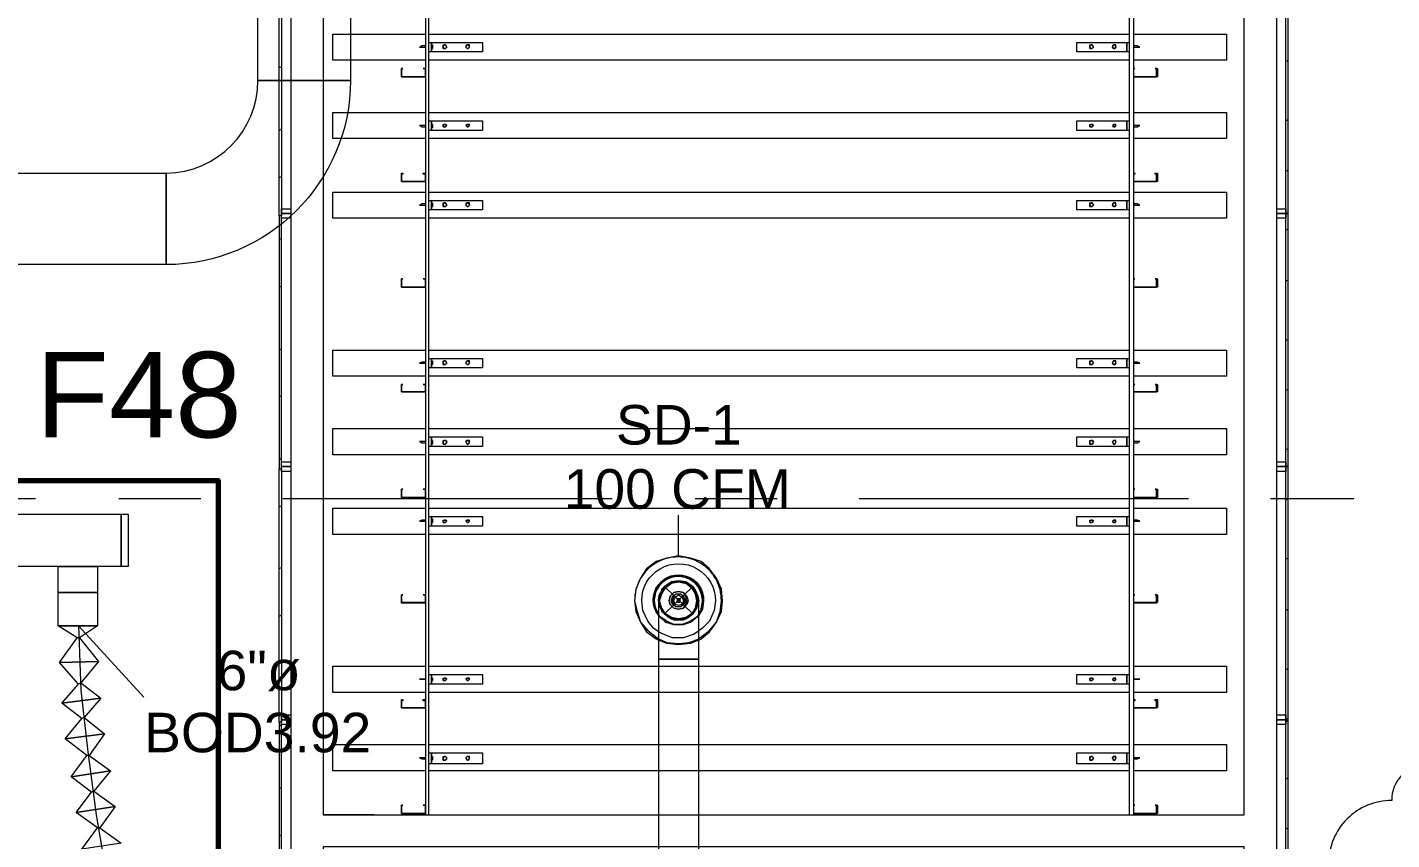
# Model space of a CAD drawing. Header units: metres. Extents: x 39 to 278, y -7 to 151.
# Drawn here: x 77.34 to 82.61, y 42.4 to 45.53 of the extents above; entities that cross this region are included whole.
import ezdxf

# ---------------------------------------------------------------- set-up
doc = ezdxf.new("R2010")
doc.units = ezdxf.units.M
doc.layers.add('HVAC - Ductos', color=5, linetype='Continuous', lineweight=50)
doc.layers.add('PDF_Geometry', color=7, linetype='Continuous', true_color=0xaaaaaa)
doc.layers.add('PDF_Text', color=7, linetype='Continuous')
doc.styles.add('PDF ArialUnicodeMS-Bold-Identity-H', font='arial.ttf')
doc.styles.add('PDF Helvetica', font='')
doc.styles.get('PDF Helvetica').set_extended_font_data('Helvetica')

msp = doc.modelspace()

# ---------------------------------------------------------------- linework, layer by layer
at = {"layer": 'HVAC - Ductos', "lineweight": 0}
for points in [[(78.234, 45.3285), (78.234, 47.2947), (78.5916, 47.2947), (78.5916, 45.3285)], [(77.8811, 44.618), (76.7628, 44.618), (76.7628, 44.9709), (77.8811, 44.9709)], [(74.1044, 43.6555), (77.707, 43.6555), (77.707, 43.4538), (74.1044, 43.4538)], [(77.707, 43.4538), (77.707, 43.6555), (77.7345, 43.6555), (77.7345, 43.4538)], [(77.6153, 43.4538), (77.6153, 43.353), (77.6061, 43.353), (77.5924, 43.353), (77.5786, 43.353), (77.5603, 43.353), (77.542, 43.353), (77.519, 43.353), (77.5007, 43.353), (77.487, 43.353), (77.4732, 43.353), (77.4686, 43.353), (77.464, 43.353), (77.464, 43.4538), (77.4686, 43.4538), (77.4732, 43.4538), (77.487, 43.4538), (77.5007, 43.4538), (77.519, 43.4538), (77.542, 43.4538), (77.5603, 43.4538), (77.5786, 43.4538), (77.5924, 43.4538), (77.6061, 43.4538)], [(79.7924, 43.3484), (79.8062, 43.3713), (79.8291, 43.3897), (79.8566, 43.3943), (79.884, 43.3897), (79.907, 43.3713), (79.9208, 43.3484), (79.9253, 43.3209), (79.9208, 43.2934), (79.907, 43.2705), (79.884, 43.2567), (79.8566, 43.2521), (79.8291, 43.2567), (79.8062, 43.2705), (79.7924, 43.2934), (79.7832, 43.3209)], [(79.8245, 43.3393), (79.8199, 43.3209), (79.8245, 43.3393), (79.8382, 43.353), (79.8566, 43.3576), (79.8749, 43.353), (79.8886, 43.3393), (79.8932, 43.3209), (79.8886, 43.3072), (79.8749, 43.2934), (79.8566, 43.2888), (79.8382, 43.2934), (79.8245, 43.3072), (79.8199, 43.3209), (79.8245, 43.3072), (79.8382, 43.2934), (79.8566, 43.2888), (79.8749, 43.2934), (79.884, 43.3072), (79.8886, 43.3209), (79.884, 43.3393), (79.8749, 43.353), (79.8566, 43.3576), (79.8382, 43.353)], [(79.8336, 43.3393), (79.8474, 43.3484), (79.8658, 43.3484), (79.8749, 43.3393), (79.884, 43.3209), (79.8749, 43.3072), (79.8658, 43.298), (79.8474, 43.298), (79.8336, 43.3072), (79.8291, 43.3209)], [(79.8382, 43.3393), (79.8474, 43.3484), (79.8658, 43.3484), (79.8749, 43.3393), (79.8795, 43.3209), (79.8749, 43.3072), (79.8658, 43.298), (79.8474, 43.298), (79.8382, 43.3072), (79.8336, 43.3209)], [(79.8428, 43.3347), (79.8566, 43.3438), (79.8703, 43.3347), (79.8749, 43.3209), (79.8703, 43.3072), (79.8566, 43.3026), (79.8428, 43.3072), (79.8382, 43.3209)], [(79.852, 43.3255), (79.852, 43.3209), (79.852, 43.3301), (79.8612, 43.3301), (79.8612, 43.3209), (79.8612, 43.3255)], [(79.8612, 43.3163), (79.8612, 43.3209), (79.8612, 43.3163), (79.852, 43.3163), (79.852, 43.3209), (79.852, 43.3163)], [(79.9345, 43.2659), (79.9482, 43.2888), (79.9528, 43.3209), (79.9482, 43.2888)], [(79.7832, 43.2613), (79.8108, 43.243), (79.8382, 43.2293), (79.8703, 43.2293), (79.9024, 43.243), (79.9299, 43.2613), (79.9024, 43.2384), (79.8749, 43.2293), (79.8382, 43.2293), (79.8062, 43.2384), (79.7832, 43.2613), (79.7786, 43.2659), (79.7832, 43.2613), (79.7786, 43.2705)], [(79.9345, 43.2705), (79.9299, 43.2613), (79.9024, 43.243), (79.8703, 43.2293), (79.8382, 43.2293), (79.8108, 43.243), (79.7832, 43.2613), (79.8062, 43.2384), (79.8382, 43.2293), (79.8749, 43.2293), (79.9024, 43.2384), (79.9299, 43.2613), (79.9345, 43.2659), (79.9299, 43.2613)], [(79.9116, 43.2705), (79.9253, 43.2934), (79.9116, 43.2705), (79.884, 43.2521)], [(77.6153, 43.2247), (77.6061, 43.2247), (77.5924, 43.2247), (77.5786, 43.2247), (77.5603, 43.2247), (77.542, 43.2247), (77.519, 43.2247), (77.5007, 43.2247), (77.487, 43.2247), (77.4732, 43.2247), (77.4686, 43.2247), (77.464, 43.2247), (77.4686, 43.2247), (77.4732, 43.2247), (77.487, 43.2247), (77.5007, 43.2247), (77.519, 43.2247), (77.542, 43.2247), (77.5603, 43.2247), (77.5786, 43.2247), (77.5924, 43.2247), (77.6061, 43.2247)], [(77.464, 43.2247), (77.6153, 43.2247)]]:
    msp.add_lwpolyline(points, close=True, dxfattribs=at)
for points in [[(77.8811, 44.618), (77.8811, 44.9709, 0.412299), (78.234, 45.3285), (78.5916, 45.3285, -0.412883)], [(79.9345, 43.2705), (79.9436, 43.2888), (79.9482, 43.3209, 1.361261), (79.7786, 43.2705), (79.7695, 43.2888), (79.7603, 43.3209), (79.7649, 43.2888), (79.7786, 43.2659, -1.421545), (79.9528, 43.3209, 1.018357), (79.7603, 43.3209, -1.340925)]]:
    msp.add_lwpolyline(points, format="xyb", close=True, dxfattribs=at)
for points in [[(79.8566, 43.4951), (79.8566, 43.6509)], [(79.9345, 43.1697), (79.9436, 43.1743), (79.9758, 43.2018), (80.0032, 43.2384), (80.0216, 43.2797), (80.0262, 43.3209), (80.0216, 43.3667), (80.0032, 43.408), (79.9758, 43.4447), (79.9436, 43.4722), (79.9024, 43.4859), (79.8566, 43.4951), (79.8108, 43.4859), (79.7695, 43.4722), (79.7328, 43.4447), (79.7099, 43.408), (79.6916, 43.3667), (79.687, 43.3209), (79.6962, 43.2797), (79.7099, 43.2384), (79.7374, 43.2063), (79.774, 43.1788), (79.7786, 43.1743)], [(79.9253, 43.3438), (79.9208, 43.3576), (79.907, 43.3759), (79.8932, 43.3851), (79.8749, 43.3943), (79.8566, 43.3943), (79.8382, 43.3943), (79.8199, 43.3851), (79.8062, 43.3759), (79.7924, 43.3576), (79.7832, 43.3438), (79.7832, 43.3209), (79.7832, 43.3026), (79.7832, 43.3163), (79.7786, 43.3209), (79.7832, 43.3438), (79.7924, 43.3621), (79.8016, 43.3759), (79.8153, 43.3851)], [(79.7786, 43.3209), (79.7878, 43.353), (79.8016, 43.3759), (79.8245, 43.3897)], [(79.7878, 43.353), (79.7832, 43.3484), (79.7878, 43.353), (79.7924, 43.3621), (79.8016, 43.3759), (79.8199, 43.3897), (79.8245, 43.3897), (79.8291, 43.3943), (79.8382, 43.3943), (79.8566, 43.3988), (79.8749, 43.3943), (79.884, 43.3943), (79.8886, 43.3897)], [(79.7878, 43.3484), (79.7878, 43.353), (79.8062, 43.3759), (79.8245, 43.3897), (79.8291, 43.3943), (79.8566, 43.3988), (79.884, 43.3943), (79.8566, 43.3988), (79.8749, 43.3943), (79.8932, 43.3897)], [(79.8199, 43.3897), (79.8382, 43.3943), (79.8566, 43.3988), (79.8291, 43.3943), (79.8016, 43.3759), (79.7878, 43.353)], [(79.8245, 43.3897), (79.8291, 43.3943)], [(79.8291, 43.3897), (79.8566, 43.3943), (79.8795, 43.3897)], [(79.8566, 43.3988), (79.8566, 43.3988)], [(79.8886, 43.2521), (79.884, 43.2521), (79.8566, 43.2475), (79.8749, 43.2475), (79.8932, 43.2567), (79.9116, 43.2705), (79.9208, 43.2843), (79.9299, 43.3026), (79.9299, 43.3163), (79.9345, 43.3209), (79.9299, 43.3438), (79.9208, 43.3621), (79.9116, 43.3759), (79.8978, 43.3851)], [(79.9345, 43.3209), (79.9253, 43.353), (79.9116, 43.3759), (79.884, 43.3943), (79.8886, 43.3897), (79.907, 43.3759), (79.9208, 43.353)], [(79.884, 43.3943), (79.8886, 43.3897), (79.8932, 43.3897), (79.9116, 43.3759), (79.9208, 43.3621), (79.9253, 43.353), (79.9253, 43.3484), (79.9299, 43.3438), (79.9345, 43.3209), (79.9299, 43.3163)], [(79.9345, 43.3255), (79.9253, 43.3484), (79.9253, 43.353), (79.9116, 43.3759), (79.8886, 43.3897)], [(77.5465, 43.1788), (77.6199, 43.0871), (77.4686, 43.0826), (77.5374, 43.1788), (77.464, 43.2247), (77.464, 43.353), (77.4686, 43.353), (77.4732, 43.353), (77.487, 43.353), (77.5007, 43.353), (77.519, 43.353), (77.542, 43.353), (77.5603, 43.353), (77.5786, 43.353), (77.5924, 43.353), (77.6061, 43.353), (77.6153, 43.353), (77.6153, 43.2247), (77.5465, 43.1788), (77.5374, 43.1788)], [(79.7786, 43.3255), (79.7832, 43.3484)], [(79.7878, 43.3484), (79.7832, 43.3438), (79.7786, 43.3209), (79.7832, 43.3163)], [(79.8245, 43.2567), (79.8062, 43.2705), (79.7878, 43.2934), (79.7786, 43.3209), (79.7878, 43.2934), (79.8016, 43.2705), (79.8291, 43.2521), (79.8016, 43.2705), (79.7878, 43.2934)], [(79.7786, 43.3209), (79.7786, 43.3209)], [(79.7786, 43.3209), (79.7786, 43.3163), (79.7786, 43.298), (79.7786, 43.2659), (79.7786, 43.2293), (79.7786, 43.1788), (79.7786, 43.1284), (79.7786, 43.0963), (79.7832, 43.0963), (79.7924, 43.0963), (79.8016, 43.0963), (79.8199, 43.0963), (79.8382, 43.0963), (79.8566, 43.0963), (79.8749, 43.0963), (79.8932, 43.0963), (79.9116, 43.0963), (79.9208, 43.0963), (79.9299, 43.0963), (79.9345, 43.0963), (79.9345, 43.1467), (79.9345, 43.1972), (79.9345, 43.243), (79.9345, 43.2797), (79.9345, 43.3072), (79.9345, 43.3209)], [(79.7878, 43.298), (79.7832, 43.3209), (79.7878, 43.3438)], [(79.9253, 43.2888), (79.9253, 43.2934), (79.9253, 43.298), (79.9299, 43.3209), (79.9253, 43.3438), (79.9299, 43.3209), (79.9253, 43.3026), (79.9208, 43.2843), (79.907, 43.2705), (79.8932, 43.2567), (79.8749, 43.2521), (79.8566, 43.2475), (79.8382, 43.2521), (79.8199, 43.2567), (79.8062, 43.2705), (79.7924, 43.2843), (79.7832, 43.3026), (79.7924, 43.2843), (79.8016, 43.2705), (79.8199, 43.2567), (79.8382, 43.2475), (79.8566, 43.2475), (79.8291, 43.2521), (79.8566, 43.2475), (79.884, 43.2521)], [(79.9253, 43.353), (79.9253, 43.3484)], [(79.9345, 43.3209), (79.9253, 43.2934), (79.9345, 43.3209)], [(79.7878, 43.2888), (79.7878, 43.2934), (79.7832, 43.298)], [(79.8795, 43.2521), (79.8566, 43.2475), (79.8291, 43.2521), (79.8245, 43.2521)], [(79.8291, 43.2521), (79.8291, 43.2521)], [(79.884, 43.2521), (79.884, 43.2521)], [(79.9208, 43.2934), (79.907, 43.2705), (79.8886, 43.2567)], [(77.542, 43.2247), (77.5511, 42.9771), (77.5786, 42.7388), (77.6107, 42.4959), (77.652, 42.253), (77.6886, 42.0101), (77.7161, 41.7671), (77.7253, 41.5242)], [(77.542, 43.2247), (77.794, 42.9497)], [(79.9299, 43.2018), (79.9162, 43.1926), (79.8749, 43.1788), (79.8336, 43.1788), (79.797, 43.1926), (79.7786, 43.2018)], [(79.7786, 43.1743), (79.8108, 43.1605), (79.8566, 43.1559), (79.8978, 43.1605), (79.9345, 43.1743)], [(79.9345, 43.1697), (79.9024, 43.1559), (79.8566, 43.1513), (79.8108, 43.1559), (79.7786, 43.1697)], [(79.9345, 39.723), (79.9345, 43.0963), (79.9299, 43.0963), (79.9208, 43.0963), (79.9116, 43.0963), (79.8932, 43.0963), (79.8749, 43.0963), (79.8566, 43.0963), (79.8382, 43.0963), (79.8199, 43.0963), (79.8016, 43.0963), (79.7924, 43.0963), (79.7832, 43.0963), (79.7786, 43.0963), (79.7786, 39.723)], [(77.5511, 43.0047), (77.6291, 42.9451), (77.4778, 42.9268), (77.542, 43.0001), (77.4686, 43.0826), (77.6199, 43.0871), (77.5511, 43.0047), (77.542, 43.0001)], [(77.5648, 42.8717), (77.6428, 42.8076), (77.4915, 42.7893), (77.5557, 42.8671), (77.4778, 42.9268), (77.6291, 42.9451), (77.5648, 42.8717), (77.5557, 42.8671)], [(77.5832, 42.7251), (77.6657, 42.6655), (77.5144, 42.6426), (77.574, 42.7251), (77.4915, 42.7893), (77.6428, 42.8076), (77.5832, 42.7251), (77.574, 42.7251)], [(77.6015, 42.5875), (77.684, 42.528), (77.5328, 42.5051), (77.5924, 42.583), (77.5144, 42.6426), (77.6657, 42.6655), (77.6015, 42.5875), (77.5924, 42.583)], [(77.6245, 42.4455), (77.707, 42.3859), (77.5557, 42.363), (77.6153, 42.4455), (77.5328, 42.5051), (77.684, 42.528), (77.6245, 42.4455), (77.6153, 42.4455)]]:
    msp.add_lwpolyline(points, dxfattribs=at)
for points in [[(79.9345, 43.1743), (79.939, 43.1788), (79.9758, 43.2063), (80.0032, 43.2384), (80.017, 43.2797), (80.0216, 43.3209, 1.013803), (79.687, 43.3209), (79.6916, 43.2797), (79.7099, 43.2384), (79.7328, 43.2018), (79.7695, 43.1743), (79.7786, 43.1697)], [(79.7786, 43.2018), (79.7603, 43.2155), (79.7374, 43.243), (79.719, 43.2843), (79.7144, 43.3209, -1.008579), (79.9986, 43.3209), (79.994, 43.2843), (79.9758, 43.243), (79.9482, 43.2155), (79.9299, 43.2018)], [(82.7441, 42.6884, 0.424968), (82.6066, 42.5509, 0.417472), (82.3637, 42.308, 0.290844), (82.5058, 42.0834)]]:
    msp.add_lwpolyline(points, format="xyb", dxfattribs=at)
at = {"layer": 'PDF_Geometry', "lineweight": 0}
for points in [[(78.8803, 46.5797), (78.8803, 42.4959), (78.894, 42.4959), (78.894, 46.5797)], [(81.5936, 46.5797), (81.5936, 42.4959), (81.612, 42.4959), (81.612, 46.5797)], [(78.3166, 45.7868), (78.3257, 45.7868), (78.3257, 44.8059), (78.3166, 44.8059), (78.3166, 43.8297), (78.3257, 43.8297), (78.3257, 42.8534), (78.3166, 42.8534), (78.3166, 41.8725), (78.3257, 41.8725), (78.3257, 40.8963), (78.3166, 40.8963)], [(78.3624, 39.9705), (78.3624, 36.5742), (78.3624, 39.9705), (78.3257, 39.9705), (78.3257, 39.9613), (78.3166, 39.9613), (78.3166, 40.8963), (78.3166, 41.8725), (78.3257, 41.8725), (78.3257, 42.8534), (78.3166, 42.8534), (78.3166, 43.8297), (78.3257, 43.8297), (78.3257, 44.8059), (78.3166, 44.8059), (78.3166, 45.7868), (78.3257, 45.7868)], [(82.1987, 39.9705), (82.2078, 39.9705), (82.2078, 40.9055), (82.2078, 39.9705), (82.1987, 39.9705), (82.1987, 40.9055), (82.2078, 40.9055), (82.2078, 41.8817), (82.1987, 41.8817), (82.1987, 42.858), (82.2078, 42.858), (82.2078, 43.8389), (82.1987, 43.8389), (82.1987, 44.8151), (82.2078, 44.8151), (82.2078, 45.7913)], [(82.2078, 40.9055), (82.1987, 40.9055), (82.1987, 41.8817), (82.2078, 41.8817), (82.2078, 42.858), (82.1987, 42.858), (82.1987, 43.8389), (82.2078, 43.8389), (82.2078, 44.8151), (82.1987, 44.8151), (82.1987, 45.7913), (82.2078, 45.7913)], [(78.8803, 45.4063), (78.5228, 45.4063), (78.5228, 45.5072), (78.8803, 45.5072)], [(78.8803, 45.4613), (78.8666, 45.4613), (78.8574, 45.4567), (78.8666, 45.4567), (78.8803, 45.4567)], [(78.8666, 45.4567), (78.8666, 45.4613)], [(78.894, 45.5072), (81.5936, 45.5072)], [(78.894, 45.4751), (78.9032, 45.4751), (79.1003, 45.4751), (79.1003, 45.4385), (78.9032, 45.4385), (78.894, 45.4385)], [(78.9078, 45.4659), (78.9032, 45.4613)], [(81.5845, 45.4613), (81.5845, 45.4659)], [(81.612, 45.5072), (81.9695, 45.5072), (81.9695, 45.4063), (81.612, 45.4063)], [(81.612, 45.4567), (81.6258, 45.4567), (81.6349, 45.4567), (81.6258, 45.4613), (81.612, 45.4613)], [(81.6258, 45.4613), (81.6258, 45.4567)], [(78.8666, 45.4567), (78.8666, 45.4567)], [(78.9032, 45.4522), (78.9078, 45.4522)], [(81.5845, 45.4522), (81.5845, 45.4522)], [(78.3257, 45.3789), (78.3166, 45.3789)], [(78.7932, 45.3743), (78.7932, 45.3743)], [(78.8712, 45.3743), (78.8712, 45.3743)], [(81.5936, 45.4063), (78.894, 45.4063)], [(81.6166, 45.3743), (81.6166, 45.3743)], [(81.6945, 45.3743), (81.6945, 45.3743)], [(82.2078, 45.4063), (82.1987, 45.4018)], [(81.612, 45.3467), (81.612, 45.3422)], [(81.612, 45.3422), (81.612, 45.3422)], [(78.8803, 45.1039), (78.5228, 45.1039), (78.5228, 45.2047), (78.8803, 45.2047)], [(78.894, 45.2047), (81.5936, 45.2047)], [(81.612, 45.2047), (81.9695, 45.2047), (81.9695, 45.1039), (81.612, 45.1039)], [(78.8803, 45.1543), (78.8666, 45.1543), (78.8574, 45.1543), (78.8666, 45.1497), (78.8803, 45.1497)], [(78.8666, 45.1543), (78.8666, 45.1543)], [(78.8666, 45.1497), (78.8666, 45.1543)], [(78.894, 45.1726), (78.9032, 45.1726), (79.1003, 45.1726), (79.1003, 45.1359), (78.9032, 45.1359), (78.894, 45.1359)], [(78.9078, 45.1589), (78.9032, 45.1589)], [(78.9032, 45.1497), (78.9078, 45.1451)], [(81.5845, 45.1589), (81.5845, 45.1589)], [(81.5845, 45.1451), (81.5845, 45.1497)], [(81.612, 45.1497), (81.6258, 45.1497), (81.6349, 45.1543), (81.6258, 45.1543), (81.612, 45.1543)], [(81.6258, 45.1543), (81.6258, 45.1497)], [(82.2078, 45.1772), (82.1987, 45.1726)], [(78.3257, 45.1405), (78.3166, 45.1359)], [(81.5936, 45.1039), (78.894, 45.1039)], [(78.3257, 44.9572), (78.3166, 44.9526)], [(78.7886, 44.9389), (78.7886, 44.9389)], [(78.7886, 44.9389), (78.7886, 44.9389)], [(78.8803, 44.9389), (78.8803, 44.9389)], [(78.8803, 44.9389), (78.8803, 44.9389)], [(81.612, 44.9709), (81.6166, 44.9709), (81.6166, 44.9663), (81.612, 44.9663)], [(81.612, 44.9389), (81.612, 44.9389)], [(81.612, 44.9389), (81.612, 44.9389)], [(81.6991, 44.9389), (81.6991, 44.9389)], [(82.2078, 44.9801), (82.1987, 44.9801)], [(78.8803, 44.7967), (78.5228, 44.7967), (78.5228, 44.8976), (78.8803, 44.8976)], [(78.894, 44.8976), (81.5936, 44.8976)], [(81.612, 44.8976), (81.9695, 44.8976), (81.9695, 44.7967), (81.612, 44.7967)], [(78.3624, 44.7967), (78.3257, 44.7967), (78.3257, 44.8151), (78.3624, 44.8151), (78.3257, 44.8151), (78.3257, 44.8335), (78.3624, 44.8335)], [(78.8803, 44.8518), (78.8666, 44.8518), (78.8574, 44.8472), (78.8666, 44.8472), (78.8803, 44.8472)], [(78.8666, 44.8472), (78.8666, 44.8518)], [(78.8666, 44.8472), (78.8666, 44.8472)], [(78.894, 44.8655), (78.9032, 44.8655), (79.1003, 44.8655), (79.1003, 44.8289), (78.9032, 44.8289), (78.894, 44.8289)], [(78.9078, 44.8563), (78.9032, 44.8518)], [(78.9032, 44.8426), (78.9078, 44.8426)], [(81.5845, 44.8518), (81.5845, 44.8563)], [(81.5845, 44.8426), (81.5845, 44.8426)], [(81.612, 44.8472), (81.6258, 44.8472), (81.6349, 44.8472), (81.6258, 44.8518), (81.612, 44.8518)], [(81.6258, 44.8518), (81.6258, 44.8472)], [(82.162, 44.8335), (82.1987, 44.8335), (82.1987, 44.8151), (82.1987, 44.7967), (82.162, 44.7967)], [(81.5936, 44.7967), (78.894, 44.7967)], [(82.162, 44.8151), (82.1987, 44.8151), (82.162, 44.8151)], [(82.2078, 44.7555), (82.1987, 44.7509)], [(78.3257, 44.7189), (78.3166, 44.7143)], [(78.3257, 44.5355), (78.3166, 44.5309)], [(78.7932, 44.563), (78.7932, 44.563)], [(78.8712, 44.563), (78.8712, 44.563)], [(81.612, 44.5309), (81.612, 44.5309)], [(81.612, 44.5309), (81.612, 44.5309)], [(81.6166, 44.563), (81.6166, 44.563)], [(81.6945, 44.563), (81.6945, 44.563)], [(82.2078, 44.5584), (82.1987, 44.5539)], [(82.2078, 44.3293), (82.1987, 44.3247)], [(78.3257, 44.2926), (78.3166, 44.288)], [(78.8803, 44.1871), (78.5228, 44.1871), (78.5228, 44.288), (78.8803, 44.288)], [(78.894, 44.288), (81.5936, 44.288)], [(78.894, 44.2559), (78.9032, 44.2559), (79.1003, 44.2559), (79.1003, 44.2193), (78.9032, 44.2193), (78.894, 44.2193)], [(81.612, 44.288), (81.9695, 44.288), (81.9695, 44.1871), (81.612, 44.1871)], [(78.8803, 44.2421), (78.8666, 44.2421), (78.8574, 44.2376), (78.8666, 44.2376), (78.8803, 44.2376)], [(78.8666, 44.2376), (78.8666, 44.2421)], [(78.8666, 44.2376), (78.8666, 44.2376)], [(78.9078, 44.2467), (78.9032, 44.2421)], [(78.9032, 44.233), (78.9078, 44.233)], [(81.5845, 44.2421), (81.5845, 44.2467)], [(81.5845, 44.233), (81.5845, 44.233)], [(81.612, 44.2376), (81.6258, 44.2376), (81.6349, 44.2376), (81.6258, 44.2421), (81.612, 44.2421)], [(81.6258, 44.2421), (81.6258, 44.2376)], [(78.7932, 44.1551), (78.7932, 44.1551)], [(78.8712, 44.1551), (78.8712, 44.1551)], [(81.5936, 44.1871), (78.894, 44.1871)], [(81.6166, 44.1551), (81.6166, 44.1551)], [(81.6945, 44.1551), (81.6945, 44.1551)], [(78.3257, 44.1093), (78.3166, 44.1093)], [(78.7886, 44.1276), (78.7886, 44.1276)], [(78.7886, 44.1276), (78.7886, 44.1276)], [(78.8803, 44.1276), (78.8803, 44.1276)], [(78.8803, 44.1276), (78.8803, 44.1276)], [(81.612, 44.1276), (81.612, 44.1276)], [(81.612, 44.1276), (81.612, 44.1276)], [(81.6991, 44.1276), (81.6991, 44.1276)], [(82.2078, 44.1367), (82.1987, 44.1322)], [(78.8803, 43.8847), (78.5228, 43.8847), (78.5228, 43.9855), (78.8803, 43.9855)], [(78.894, 43.9855), (81.5936, 43.9855)], [(78.894, 43.9534), (78.9032, 43.9534), (79.1003, 43.9534), (79.1003, 43.9167), (78.9032, 43.9167), (78.894, 43.9167)], [(78.9078, 43.9397), (78.9032, 43.9397)], [(81.5845, 43.9397), (81.5845, 43.9397)], [(81.612, 43.9855), (81.9695, 43.9855), (81.9695, 43.8847), (81.612, 43.8847)], [(78.8803, 43.9351), (78.8666, 43.9351), (78.8574, 43.9351), (78.8666, 43.9305), (78.8803, 43.9305)], [(78.8666, 43.9351), (78.8666, 43.9351)], [(78.8666, 43.9305), (78.8666, 43.9351)], [(81.5936, 43.8847), (78.894, 43.8847)], [(78.9032, 43.9305), (78.9078, 43.9259)], [(81.5845, 43.9259), (81.5845, 43.9305)], [(81.612, 43.9305), (81.6258, 43.9305), (81.6349, 43.9351), (81.6258, 43.9351), (81.612, 43.9351)], [(81.6258, 43.9351), (81.6258, 43.9305)], [(82.2078, 43.9076), (82.1987, 43.903)], [(78.3257, 43.8709), (78.3166, 43.8663)], [(78.3624, 43.8205), (78.3257, 43.8205), (78.3257, 43.8389), (78.3257, 43.8572), (78.3624, 43.8572)], [(78.3624, 43.8389), (78.3257, 43.8389), (78.3624, 43.8389)], [(82.162, 43.8572), (82.1987, 43.8572), (82.1987, 43.8389), (82.162, 43.8389), (82.1987, 43.8389), (82.1987, 43.8205), (82.162, 43.8205)], [(78.7932, 43.7518), (78.7932, 43.7518)], [(78.8712, 43.7518), (78.8712, 43.7518)], [(81.6166, 43.7518), (81.6166, 43.7518)], [(81.6945, 43.7518), (81.6945, 43.7518)], [(77.377, 43.7151), (76.1074, 43.7151)], [(78.014, 43.7151), (77.6978, 43.7151)], [(78.3257, 43.6876), (78.3166, 43.683)], [(79.5999, 43.7151), (78.3303, 43.7151)], [(78.8803, 43.5776), (78.5228, 43.5776), (78.5228, 43.6784), (78.8803, 43.6784)], [(78.7886, 43.7197), (78.7886, 43.7197)], [(78.7886, 43.7197), (78.7886, 43.7197)], [(78.8803, 43.7197), (78.8803, 43.7197)], [(78.8803, 43.7197), (78.8803, 43.7197)], [(78.894, 43.6784), (81.5936, 43.6784)], [(80.237, 43.7151), (79.9208, 43.7151)], [(81.8228, 43.7151), (80.5532, 43.7151)], [(81.612, 43.7197), (81.612, 43.7197)], [(81.612, 43.7197), (81.612, 43.7197)], [(81.612, 43.6784), (81.9695, 43.6784), (81.9695, 43.5776), (81.612, 43.5776)], [(81.6991, 43.7197), (81.6991, 43.7197)], [(82.46, 43.7151), (82.1391, 43.7151)], [(82.2078, 43.7151), (82.1987, 43.7105)], [(78.8803, 43.6326), (78.8666, 43.6326), (78.8574, 43.628), (78.8666, 43.628), (78.8803, 43.628)], [(78.8666, 43.628), (78.8666, 43.6326)], [(78.8666, 43.628), (78.8666, 43.628)], [(78.894, 43.6463), (78.9032, 43.6463), (79.1003, 43.6463), (79.1003, 43.6097), (78.9032, 43.6097), (78.894, 43.6097)], [(78.9078, 43.6371), (78.9032, 43.6326)], [(78.9032, 43.6234), (78.9078, 43.6234)], [(81.5845, 43.6326), (81.5845, 43.6371)], [(81.5845, 43.6234), (81.5845, 43.6234)], [(81.612, 43.628), (81.6258, 43.628), (81.6349, 43.628), (81.6258, 43.6326), (81.612, 43.6326)], [(81.6258, 43.6326), (81.6258, 43.628)], [(81.5936, 43.5776), (78.894, 43.5776)], [(82.2078, 43.4859), (82.1987, 43.4813)], [(78.3257, 43.4493), (78.3166, 43.4447)], [(78.7886, 43.3163), (78.7886, 43.3163)], [(78.7932, 43.3438), (78.7932, 43.3438)], [(78.8712, 43.3438), (78.8712, 43.3438)], [(78.8803, 43.3163), (78.8803, 43.3163)], [(81.612, 43.3163), (81.6991, 43.3163), (81.6991, 43.3438), (81.6945, 43.3438), (81.7037, 43.3438), (81.7037, 43.3163), (81.6991, 43.3117), (81.612, 43.3117)], [(81.612, 43.3163), (81.612, 43.3163)], [(81.612, 43.3117), (81.612, 43.3117)], [(81.6166, 43.3438), (81.6166, 43.3438)], [(81.6945, 43.3438), (81.6945, 43.3438)], [(81.6991, 43.3163), (81.6991, 43.3163)], [(78.3257, 43.2659), (78.3166, 43.2613)], [(82.2078, 43.2888), (82.1987, 43.2843)], [(78.8803, 42.968), (78.5228, 42.968), (78.5228, 43.0688), (78.8803, 43.0688)], [(78.894, 43.0688), (81.5936, 43.0688)], [(81.612, 43.0688), (81.9695, 43.0688), (81.9695, 42.968), (81.612, 42.968)], [(82.2078, 43.0597), (82.1987, 43.0551)], [(78.3257, 43.023), (78.3166, 43.0184)], [(78.8666, 43.0184), (78.8574, 43.0184), (78.8666, 43.0184)], [(78.8803, 43.0184), (78.8666, 43.0184), (78.8803, 43.0184)], [(78.8666, 43.0184), (78.8666, 43.0184)], [(78.894, 43.0367), (78.9032, 43.0367), (79.1003, 43.0367), (79.1003, 43.0001), (78.9032, 43.0001), (78.894, 43.0001)], [(78.9078, 43.023), (78.9032, 43.023)], [(78.9032, 43.0138), (78.9078, 43.0138)], [(81.5845, 43.023), (81.5845, 43.023)], [(81.5845, 43.0138), (81.5845, 43.0138)], [(81.6258, 43.0184), (81.612, 43.0184), (81.6258, 43.0184)], [(81.6349, 43.0184), (81.6258, 43.0184), (81.6349, 43.0184)], [(81.6258, 43.0184), (81.6258, 43.0184)], [(81.5936, 42.968), (78.894, 42.968)], [(81.612, 42.9405), (81.6166, 42.9405), (81.6166, 42.9359), (81.612, 42.9359)], [(78.7886, 42.9084), (78.7886, 42.9084)], [(78.7886, 42.9084), (78.7886, 42.9084)], [(78.8803, 42.9084), (78.8803, 42.9084)], [(78.8803, 42.9084), (78.8803, 42.9084)], [(81.612, 42.9084), (81.612, 42.9084)], [(81.612, 42.9084), (81.612, 42.9084)], [(81.6991, 42.9084), (81.6991, 42.9084)], [(78.3257, 42.8397), (78.3166, 42.8397)], [(78.3624, 42.8443), (78.3257, 42.8443), (78.3257, 42.8625), (78.3624, 42.8625), (78.3257, 42.8625), (78.3257, 42.8809), (78.3624, 42.8809)], [(82.162, 42.8809), (82.1987, 42.8809), (82.1987, 42.8625)], [(82.2078, 42.8671), (82.1987, 42.8625), (82.1987, 42.8443), (82.162, 42.8443)], [(82.162, 42.8625), (82.1987, 42.8625), (82.162, 42.8625)], [(78.8803, 42.6655), (78.5228, 42.6655), (78.5228, 42.7663), (78.8803, 42.7663)], [(78.894, 42.7663), (81.5936, 42.7663)], [(78.894, 42.7343), (78.9032, 42.7343), (79.1003, 42.7343), (79.1003, 42.6929), (78.9032, 42.6929), (78.894, 42.6929)], [(81.612, 42.7663), (81.9695, 42.7663), (81.9695, 42.6655), (81.612, 42.6655)], [(78.8803, 42.7159), (78.8666, 42.7159), (78.8574, 42.7159), (78.8666, 42.7113), (78.8803, 42.7113)], [(78.8666, 42.7159), (78.8666, 42.7159)], [(78.8666, 42.7113), (78.8666, 42.7159)], [(78.9078, 42.7205), (78.9032, 42.7159)], [(78.9032, 42.7113), (78.9078, 42.7067)], [(81.5845, 42.7159), (81.5845, 42.7205)], [(81.5845, 42.7067), (81.5845, 42.7113)], [(81.612, 42.7113), (81.6258, 42.7113), (81.6349, 42.7159), (81.6258, 42.7159), (81.612, 42.7159)], [(81.6258, 42.7159), (81.6258, 42.7113)], [(81.5936, 42.6655), (78.894, 42.6655)], [(82.2078, 42.638), (82.1987, 42.6334)], [(78.3257, 42.6013), (78.3166, 42.5967)], [(78.7932, 42.5326), (78.7932, 42.5326)], [(78.8712, 42.5326), (78.8712, 42.5326)], [(81.6166, 42.5326), (81.6166, 42.5326)], [(81.6945, 42.5326), (81.6945, 42.5326)], [(81.612, 42.5051), (81.612, 42.5005)], [(81.612, 42.5005), (81.612, 42.5005)], [(78.3257, 42.4179), (78.3166, 42.4134)], [(82.2078, 42.4455), (82.1987, 42.4409)]]:
    msp.add_lwpolyline(points, dxfattribs=at)
for points in [[(82.0382, 45.8051), (82.162, 45.8051), (82.1482, 45.8051), (82.162, 45.8051), (82.162, 40.9055), (82.0382, 40.9055), (82.0382, 42.3722), (78.4861, 42.3722), (78.4861, 40.9055), (78.3624, 40.9055), (78.3624, 45.7913), (78.3257, 45.7913), (78.3624, 45.7913), (78.4861, 45.7913), (78.4861, 42.4959), (82.0382, 42.4959)], [(78.9032, 45.4385), (78.9032, 45.4751)], [(78.9078, 45.4567), (78.9078, 45.4659), (78.9078, 45.4567), (78.9078, 45.4522), (78.9078, 45.4567), (78.9078, 45.4659), (78.9078, 45.4567), (78.9078, 45.4522)], [(78.9628, 45.4567), (78.9582, 45.4659), (78.9536, 45.4659), (78.949, 45.4613), (78.949, 45.4567), (78.949, 45.4522), (78.9582, 45.4522)], [(78.949, 45.4567), (78.949, 45.4659), (78.9582, 45.4659), (78.9628, 45.4567), (78.9582, 45.4522), (78.949, 45.4522)], [(79.0499, 45.4567), (79.0499, 45.4659), (79.0407, 45.4659), (79.0362, 45.4613), (79.0362, 45.4567), (79.0407, 45.4522), (79.0453, 45.4522)], [(79.0362, 45.4567), (79.0407, 45.4659), (79.0453, 45.4659), (79.0499, 45.4567), (79.0453, 45.4522), (79.0407, 45.4522)], [(81.5936, 45.4385), (81.5845, 45.4385), (81.392, 45.4385), (81.392, 45.4751), (81.5845, 45.4751), (81.5936, 45.4751)], [(81.4562, 45.4567), (81.4516, 45.4659), (81.447, 45.4659), (81.4424, 45.4613), (81.4424, 45.4567), (81.4424, 45.4522), (81.4516, 45.4522)], [(81.4424, 45.4567), (81.4424, 45.4659), (81.4516, 45.4659), (81.4562, 45.4567), (81.4516, 45.4522), (81.4424, 45.4522)], [(81.5432, 45.4567), (81.5432, 45.4659), (81.5341, 45.4659), (81.5295, 45.4613), (81.5295, 45.4567), (81.5341, 45.4522), (81.5386, 45.4522)], [(81.5295, 45.4567), (81.5341, 45.4659), (81.5386, 45.4659), (81.5432, 45.4567), (81.5386, 45.4522), (81.5341, 45.4522)], [(81.5845, 45.4385), (81.5845, 45.4751)], [(81.5845, 45.4567), (81.5845, 45.4659), (81.5845, 45.4567), (81.5845, 45.4522), (81.5845, 45.4567), (81.5845, 45.4659), (81.5845, 45.4567), (81.5845, 45.4522)], [(78.7886, 45.3467), (78.7886, 45.3422), (78.8803, 45.3422), (78.8803, 45.3467), (78.8803, 45.3743), (78.8712, 45.3743), (78.8803, 45.3743), (78.8803, 45.3467), (78.8803, 45.3422), (78.7886, 45.3422), (78.7886, 45.3467), (78.7886, 45.3743)], [(78.7932, 45.3743), (78.7886, 45.3743)], [(81.6991, 45.3422), (81.6991, 45.3467), (81.6991, 45.3743), (81.6945, 45.3743), (81.7037, 45.3743), (81.7037, 45.3467), (81.7037, 45.3422), (81.6991, 45.3422), (81.612, 45.3422)], [(81.6166, 45.3743), (81.612, 45.3743)], [(78.9032, 45.1359), (78.9032, 45.1726)], [(78.9078, 45.1543), (78.9078, 45.1589), (78.9078, 45.1543), (78.9078, 45.1497), (78.9078, 45.1451), (78.9078, 45.1497), (78.9078, 45.1543), (78.9078, 45.1589), (78.9078, 45.1543), (78.9078, 45.1497)], [(78.9628, 45.1543), (78.9582, 45.1589), (78.9536, 45.1589), (78.949, 45.1543), (78.949, 45.1497), (78.9582, 45.1497)], [(78.949, 45.1543), (78.949, 45.1589), (78.9582, 45.1589), (78.9628, 45.1543), (78.9582, 45.1497), (78.949, 45.1497)], [(79.0499, 45.1543), (79.0499, 45.1589), (79.0407, 45.1589), (79.0362, 45.1543), (79.0407, 45.1497), (79.0453, 45.1497)], [(79.0362, 45.1543), (79.0407, 45.1589), (79.0453, 45.1589), (79.0499, 45.1543), (79.0453, 45.1497), (79.0407, 45.1497)], [(81.5936, 45.1359), (81.5845, 45.1359), (81.392, 45.1359), (81.392, 45.1726), (81.5845, 45.1726), (81.5936, 45.1726)], [(81.4562, 45.1543), (81.4516, 45.1589), (81.447, 45.1589), (81.4424, 45.1543), (81.4424, 45.1497), (81.4516, 45.1497)], [(81.4424, 45.1543), (81.4424, 45.1589), (81.4516, 45.1589), (81.4562, 45.1543), (81.4516, 45.1497), (81.4424, 45.1497)], [(81.5432, 45.1543), (81.5432, 45.1589), (81.5341, 45.1589), (81.5295, 45.1543), (81.5341, 45.1497), (81.5386, 45.1497)], [(81.5295, 45.1543), (81.5341, 45.1589), (81.5386, 45.1589), (81.5432, 45.1543), (81.5386, 45.1497), (81.5341, 45.1497)], [(81.5845, 45.1359), (81.5845, 45.1726)], [(81.5845, 45.1543), (81.5845, 45.1589), (81.5845, 45.1543), (81.5845, 45.1497), (81.5845, 45.1451), (81.5845, 45.1497), (81.5845, 45.1543), (81.5845, 45.1589), (81.5845, 45.1543), (81.5845, 45.1497)], [(78.7932, 44.9709), (78.7932, 44.9663), (78.7886, 44.9663), (78.7886, 44.9389), (78.8803, 44.9389), (78.8803, 44.9663), (78.8712, 44.9663), (78.8712, 44.9709), (78.8803, 44.9709), (78.8803, 44.9389), (78.7886, 44.9389), (78.7886, 44.9709)], [(81.6991, 44.9389), (81.6991, 44.9663), (81.6945, 44.9663), (81.6945, 44.9709), (81.7037, 44.9709), (81.7037, 44.9389), (81.6991, 44.9389), (81.612, 44.9389)], [(78.9032, 44.8289), (78.9032, 44.8655)], [(78.9078, 44.8472), (78.9078, 44.8563), (78.9078, 44.8472), (78.9078, 44.8426), (78.9078, 44.8472), (78.9078, 44.8563), (78.9078, 44.8472), (78.9078, 44.8426)], [(78.9628, 44.8472), (78.9582, 44.8563), (78.9536, 44.8563), (78.949, 44.8518), (78.949, 44.8472), (78.949, 44.8426), (78.9582, 44.8426)], [(78.949, 44.8472), (78.949, 44.8563), (78.9582, 44.8563), (78.9628, 44.8472), (78.9582, 44.8426), (78.949, 44.8426)], [(79.0499, 44.8472), (79.0499, 44.8563), (79.0407, 44.8563), (79.0362, 44.8518), (79.0362, 44.8472), (79.0407, 44.8426), (79.0453, 44.8426)], [(79.0362, 44.8472), (79.0407, 44.8563), (79.0453, 44.8563), (79.0499, 44.8472), (79.0453, 44.8426), (79.0407, 44.8426)], [(81.5936, 44.8289), (81.5845, 44.8289), (81.392, 44.8289), (81.392, 44.8655), (81.5845, 44.8655), (81.5936, 44.8655)], [(81.4562, 44.8472), (81.4516, 44.8563), (81.447, 44.8563), (81.4424, 44.8518), (81.4424, 44.8472), (81.4424, 44.8426), (81.4516, 44.8426)], [(81.4424, 44.8472), (81.4424, 44.8563), (81.4516, 44.8563), (81.4562, 44.8472), (81.4516, 44.8426), (81.4424, 44.8426)], [(81.5432, 44.8472), (81.5432, 44.8563), (81.5341, 44.8563), (81.5295, 44.8518), (81.5295, 44.8472), (81.5341, 44.8426), (81.5386, 44.8426)], [(81.5295, 44.8472), (81.5341, 44.8563), (81.5386, 44.8563), (81.5432, 44.8472), (81.5386, 44.8426), (81.5341, 44.8426)], [(81.5845, 44.8289), (81.5845, 44.8655)], [(81.5845, 44.8472), (81.5845, 44.8563), (81.5845, 44.8472), (81.5845, 44.8426), (81.5845, 44.8472), (81.5845, 44.8563), (81.5845, 44.8472), (81.5845, 44.8426)], [(78.7886, 44.5355), (78.7886, 44.5309), (78.8803, 44.5309), (78.8803, 44.5355), (78.8803, 44.563), (78.8712, 44.563), (78.8803, 44.563), (78.8803, 44.5355), (78.8803, 44.5309), (78.7886, 44.5309), (78.7886, 44.5355), (78.7886, 44.563)], [(78.7932, 44.563), (78.7886, 44.563)], [(81.6991, 44.5309), (81.6991, 44.5355), (81.6991, 44.563), (81.6945, 44.563), (81.7037, 44.563), (81.7037, 44.5355), (81.7037, 44.5309), (81.6991, 44.5309), (81.612, 44.5309)], [(81.6166, 44.563), (81.612, 44.563)], [(78.9032, 44.2193), (78.9032, 44.2559)], [(81.5936, 44.2193), (81.5845, 44.2193), (81.392, 44.2193), (81.392, 44.2559), (81.5845, 44.2559), (81.5936, 44.2559)], [(81.5845, 44.2193), (81.5845, 44.2559)], [(78.9078, 44.2376), (78.9078, 44.2467), (78.9078, 44.2376), (78.9078, 44.233), (78.9078, 44.2376), (78.9078, 44.2467), (78.9078, 44.2376), (78.9078, 44.233)], [(78.9628, 44.2376), (78.9582, 44.2467), (78.9536, 44.2467), (78.949, 44.2421), (78.949, 44.2376), (78.949, 44.233), (78.9582, 44.233)], [(78.949, 44.2376), (78.949, 44.2467), (78.9582, 44.2467), (78.9628, 44.2376), (78.9582, 44.233), (78.949, 44.233)], [(79.0499, 44.2376), (79.0499, 44.2467), (79.0407, 44.2467), (79.0362, 44.2421), (79.0362, 44.2376), (79.0407, 44.233), (79.0453, 44.233)], [(79.0362, 44.2376), (79.0407, 44.2467), (79.0453, 44.2467), (79.0499, 44.2376), (79.0453, 44.233), (79.0407, 44.233)], [(81.4562, 44.2376), (81.4516, 44.2467), (81.447, 44.2467), (81.4424, 44.2421), (81.4424, 44.2376), (81.4424, 44.233), (81.4516, 44.233)], [(81.4424, 44.2376), (81.4424, 44.2467), (81.4516, 44.2467), (81.4562, 44.2376), (81.4516, 44.233), (81.4424, 44.233)], [(81.5432, 44.2376), (81.5432, 44.2467), (81.5341, 44.2467), (81.5295, 44.2421), (81.5295, 44.2376), (81.5341, 44.233), (81.5386, 44.233)], [(81.5295, 44.2376), (81.5341, 44.2467), (81.5386, 44.2467), (81.5432, 44.2376), (81.5386, 44.233), (81.5341, 44.233)], [(81.5845, 44.2376), (81.5845, 44.2467), (81.5845, 44.2376), (81.5845, 44.233), (81.5845, 44.2376), (81.5845, 44.2467), (81.5845, 44.2376), (81.5845, 44.233)], [(78.7886, 44.1276), (78.8803, 44.1276), (78.8803, 44.1551), (78.8712, 44.1551), (78.8803, 44.1551), (78.8803, 44.1276), (78.7886, 44.1276), (78.7886, 44.1551)], [(78.7932, 44.1551), (78.7886, 44.1551)], [(81.6991, 44.1276), (81.6991, 44.1551), (81.6945, 44.1551), (81.7037, 44.1551), (81.7037, 44.1276), (81.6991, 44.1276), (81.612, 44.1276)], [(81.6166, 44.1551), (81.612, 44.1551)], [(78.9032, 43.9167), (78.9032, 43.9534)], [(78.9078, 43.9351), (78.9078, 43.9397), (78.9078, 43.9351), (78.9078, 43.9259), (78.9078, 43.9351), (78.9078, 43.9397), (78.9078, 43.9351), (78.9078, 43.9259)], [(78.9628, 43.9351), (78.9582, 43.9397), (78.9536, 43.9397), (78.949, 43.9351), (78.949, 43.9259), (78.9582, 43.9259), (78.9628, 43.9305)], [(78.949, 43.9351), (78.949, 43.9397), (78.9582, 43.9397), (78.9628, 43.9351), (78.9582, 43.9259), (78.949, 43.9259)], [(79.0499, 43.9351), (79.0499, 43.9397), (79.0407, 43.9397), (79.0362, 43.9351), (79.0407, 43.9259), (79.0453, 43.9259), (79.0499, 43.9305)], [(79.0362, 43.9351), (79.0407, 43.9397), (79.0453, 43.9397), (79.0499, 43.9351), (79.0453, 43.9259), (79.0407, 43.9259)], [(81.5936, 43.9167), (81.5845, 43.9167), (81.392, 43.9167), (81.392, 43.9534), (81.5845, 43.9534), (81.5936, 43.9534)], [(81.4562, 43.9351), (81.4516, 43.9397), (81.447, 43.9397), (81.4424, 43.9351), (81.4424, 43.9259), (81.4516, 43.9259), (81.4562, 43.9305)], [(81.4424, 43.9351), (81.4424, 43.9397), (81.4516, 43.9397), (81.4562, 43.9351), (81.4516, 43.9259), (81.4424, 43.9259)], [(81.5432, 43.9351), (81.5432, 43.9397), (81.5341, 43.9397), (81.5295, 43.9351), (81.5341, 43.9259), (81.5386, 43.9259), (81.5432, 43.9305)], [(81.5295, 43.9351), (81.5341, 43.9397), (81.5386, 43.9397), (81.5432, 43.9351), (81.5386, 43.9259), (81.5341, 43.9259)], [(81.5845, 43.9167), (81.5845, 43.9534)], [(81.5845, 43.9351), (81.5845, 43.9397), (81.5845, 43.9351), (81.5845, 43.9259), (81.5845, 43.9351), (81.5845, 43.9397), (81.5845, 43.9351), (81.5845, 43.9259)], [(78.7886, 43.7197), (78.8803, 43.7197), (78.8803, 43.7518), (78.8712, 43.7518), (78.8803, 43.7518), (78.8803, 43.7197), (78.7886, 43.7197), (78.7886, 43.7518)], [(78.7932, 43.7518), (78.7886, 43.7518)], [(81.6991, 43.7197), (81.6991, 43.7518), (81.6945, 43.7518), (81.7037, 43.7518), (81.7037, 43.7197), (81.6991, 43.7197), (81.612, 43.7197)], [(81.6166, 43.7518), (81.612, 43.7518)], [(78.9032, 43.6097), (78.9032, 43.6463)], [(78.9078, 43.628), (78.9078, 43.6326), (78.9078, 43.6371), (78.9078, 43.6326), (78.9078, 43.628), (78.9078, 43.6234), (78.9078, 43.628), (78.9078, 43.6326), (78.9078, 43.628), (78.9078, 43.6234)], [(78.9628, 43.628), (78.9582, 43.6326), (78.9536, 43.6326), (78.949, 43.628), (78.949, 43.6234), (78.9582, 43.6234)], [(78.949, 43.628), (78.949, 43.6326), (78.9582, 43.6326), (78.9628, 43.628), (78.9582, 43.6234), (78.949, 43.6234)], [(79.0499, 43.628), (79.0499, 43.6326), (79.0407, 43.6326), (79.0362, 43.628), (79.0407, 43.6234), (79.0453, 43.6234)], [(79.0362, 43.628), (79.0407, 43.6326), (79.0453, 43.6326), (79.0499, 43.628), (79.0453, 43.6234), (79.0407, 43.6234)], [(81.5936, 43.6097), (81.5845, 43.6097), (81.392, 43.6097), (81.392, 43.6463), (81.5845, 43.6463), (81.5936, 43.6463)], [(81.4562, 43.628), (81.4516, 43.6326), (81.447, 43.6326), (81.4424, 43.628), (81.4424, 43.6234), (81.4516, 43.6234)], [(81.4424, 43.628), (81.4424, 43.6326), (81.4516, 43.6326), (81.4562, 43.628), (81.4516, 43.6234), (81.4424, 43.6234)], [(81.5432, 43.628), (81.5432, 43.6326), (81.5341, 43.6326), (81.5295, 43.628), (81.5341, 43.6234), (81.5386, 43.6234)], [(81.5295, 43.628), (81.5341, 43.6326), (81.5386, 43.6326), (81.5432, 43.628), (81.5386, 43.6234), (81.5341, 43.6234)], [(81.5845, 43.6097), (81.5845, 43.6463)], [(81.5845, 43.628), (81.5845, 43.6326), (81.5845, 43.6371), (81.5845, 43.6326), (81.5845, 43.628), (81.5845, 43.6234), (81.5845, 43.628), (81.5845, 43.6326), (81.5845, 43.628), (81.5845, 43.6234)], [(78.7886, 43.3163), (78.8803, 43.3163), (78.8803, 43.3438), (78.8712, 43.3438), (78.8803, 43.3438), (78.8803, 43.3163), (78.8803, 43.3117), (78.7886, 43.3117), (78.7886, 43.3163), (78.7886, 43.3438)], [(78.7932, 43.3438), (78.7886, 43.3438)], [(81.6166, 43.3438), (81.612, 43.3438)], [(78.9032, 43.0001), (78.9032, 43.0367)], [(78.9078, 43.0184), (78.9078, 43.023), (78.9078, 43.0184), (78.9078, 43.0138), (78.9078, 43.0184), (78.9078, 43.023), (78.9078, 43.0184), (78.9078, 43.0138)], [(78.9628, 43.0184), (78.9582, 43.023), (78.9536, 43.023), (78.949, 43.0184), (78.949, 43.0138), (78.9582, 43.0138)], [(78.949, 43.0184), (78.949, 43.023), (78.9582, 43.023), (78.9628, 43.0184), (78.9582, 43.0138), (78.949, 43.0138)], [(79.0499, 43.0184), (79.0499, 43.023), (79.0407, 43.023), (79.0362, 43.0184), (79.0407, 43.0138), (79.0453, 43.0138)], [(79.0362, 43.0184), (79.0407, 43.023), (79.0453, 43.023), (79.0499, 43.0184), (79.0453, 43.0138), (79.0407, 43.0138)], [(81.5936, 43.0001), (81.5845, 43.0001), (81.392, 43.0001), (81.392, 43.0367), (81.5845, 43.0367), (81.5936, 43.0367)], [(81.4562, 43.0184), (81.4516, 43.023), (81.447, 43.023), (81.4424, 43.0184), (81.4424, 43.0138), (81.4516, 43.0138)], [(81.4424, 43.0184), (81.4424, 43.023), (81.4516, 43.023), (81.4562, 43.0184), (81.4516, 43.0138), (81.4424, 43.0138)], [(81.5432, 43.0184), (81.5432, 43.023), (81.5341, 43.023), (81.5295, 43.0184), (81.5341, 43.0138), (81.5386, 43.0138)], [(81.5295, 43.0184), (81.5341, 43.023), (81.5386, 43.023), (81.5432, 43.0184), (81.5386, 43.0138), (81.5341, 43.0138)], [(81.5845, 43.0001), (81.5845, 43.0367)], [(81.5845, 43.0184), (81.5845, 43.023), (81.5845, 43.0184), (81.5845, 43.0138), (81.5845, 43.0184), (81.5845, 43.023), (81.5845, 43.0184), (81.5845, 43.0138)], [(78.7932, 42.9405), (78.7932, 42.9359), (78.7886, 42.9359), (78.7886, 42.9084), (78.8803, 42.9084), (78.8803, 42.9359), (78.8712, 42.9359), (78.8712, 42.9405), (78.8803, 42.9405), (78.8803, 42.9084), (78.7886, 42.9084), (78.7886, 42.9405)], [(81.6991, 42.9084), (81.6991, 42.9359), (81.6945, 42.9359), (81.6945, 42.9405), (81.7037, 42.9405), (81.7037, 42.9084), (81.6991, 42.9084), (81.612, 42.9084)], [(78.9032, 42.6929), (78.9032, 42.7343)], [(81.5936, 42.6929), (81.5845, 42.6929), (81.392, 42.6929), (81.392, 42.7343), (81.5845, 42.7343), (81.5936, 42.7343)], [(81.5845, 42.6929), (81.5845, 42.7343)], [(78.9078, 42.7159), (78.9078, 42.7205), (78.9078, 42.7159), (78.9078, 42.7067), (78.9078, 42.7159), (78.9078, 42.7205), (78.9078, 42.7159), (78.9078, 42.7067)], [(78.9628, 42.7159), (78.9582, 42.7205), (78.9536, 42.7205), (78.949, 42.7159), (78.949, 42.7067), (78.9582, 42.7067), (78.9628, 42.7113)], [(78.949, 42.7159), (78.949, 42.7205), (78.9582, 42.7205), (78.9628, 42.7159), (78.9582, 42.7067), (78.949, 42.7067)], [(79.0499, 42.7159), (79.0499, 42.7205), (79.0407, 42.7205), (79.0362, 42.7159), (79.0407, 42.7067), (79.0453, 42.7067), (79.0499, 42.7113)], [(79.0362, 42.7159), (79.0407, 42.7205), (79.0453, 42.7205), (79.0499, 42.7159), (79.0453, 42.7067), (79.0407, 42.7067)], [(81.4562, 42.7159), (81.4516, 42.7205), (81.447, 42.7205), (81.4424, 42.7159), (81.4424, 42.7067), (81.4516, 42.7067), (81.4562, 42.7113)], [(81.4424, 42.7159), (81.4424, 42.7205), (81.4516, 42.7205), (81.4562, 42.7159), (81.4516, 42.7067), (81.4424, 42.7067)], [(81.5432, 42.7159), (81.5432, 42.7205), (81.5341, 42.7205), (81.5295, 42.7159), (81.5341, 42.7067), (81.5386, 42.7067), (81.5432, 42.7113)], [(81.5295, 42.7159), (81.5341, 42.7205), (81.5386, 42.7205), (81.5432, 42.7159), (81.5386, 42.7067), (81.5341, 42.7067)], [(81.5845, 42.7159), (81.5845, 42.7205), (81.5845, 42.7159), (81.5845, 42.7067), (81.5845, 42.7159), (81.5845, 42.7205), (81.5845, 42.7159), (81.5845, 42.7067)], [(78.7886, 42.5051), (78.7886, 42.5005), (78.8803, 42.5005), (78.8803, 42.5051), (78.8803, 42.5326), (78.8712, 42.5326), (78.8803, 42.5326), (78.8803, 42.5051), (78.8803, 42.5005), (78.7886, 42.5005), (78.7886, 42.5051), (78.7886, 42.5326)], [(78.7932, 42.5326), (78.7886, 42.5326)], [(81.6991, 42.5005), (81.6991, 42.5051), (81.6991, 42.5326), (81.6945, 42.5326), (81.7037, 42.5326), (81.7037, 42.5051), (81.7037, 42.5005), (81.6991, 42.5005), (81.612, 42.5005)], [(81.6166, 42.5326), (81.612, 42.5326)], [(78.4861, 42.4959), (78.6832, 42.4959)]]:
    msp.add_lwpolyline(points, close=True, dxfattribs=at)
at = {"layer": 'PDF_Geometry', "color": 232, "lineweight": 70, "true_color": 0xe91e64}
msp.add_lwpolyline([(77.1629, 43.7855), (78.0811, 43.7855), (78.0811, 41.0736), (77.1629, 41.0736)], close=True, dxfattribs=at)
at = {"layer": 'PDF_Geometry', "color": 8, "lineweight": 0, "true_color": 0x808080}
msp.add_lwpolyline([(79.9162, 43.3667), (79.8795, 43.3943), (79.8336, 43.3943), (79.7924, 43.3667), (79.7786, 43.3209), (79.7924, 43.2797), (79.8336, 43.2521), (79.8795, 43.2521), (79.9162, 43.2797), (79.9345, 43.3209)], close=True, dxfattribs=at)
for points in [[(79.8016, 43.3759), (79.9116, 43.2705)], [(79.9116, 43.3759), (79.8016, 43.2705)]]:
    msp.add_lwpolyline(points, dxfattribs=at)

# ---------------------------------------------------------------- texts
at = {"layer": 'PDF_Text', "color": 232, "lineweight": 70, "true_color": 0xe91e64, "insert": (77.3775, 44.114), "char_height": 0.33001, "attachment_point": 4, "style": 'PDF ArialUnicodeMS-Bold-Identity-H'}
msp.add_mtext('F48', dxfattribs=at)
at = {"layer": 'PDF_Text', "lineweight": 0, "char_height": 0.15247, "attachment_point": 4, "style": 'PDF Helvetica'}
for s, insert in [('SD-1', (79.615, 43.9991)), ('100 CFM', (79.4133, 43.7516)), ('6"ø', (78.075, 43.0503)), ('BOD3.92', (77.7954, 42.812))]:
    msp.add_mtext(s, dxfattribs=dict(at, insert=insert))

doc.saveas('drawing.dxf')
